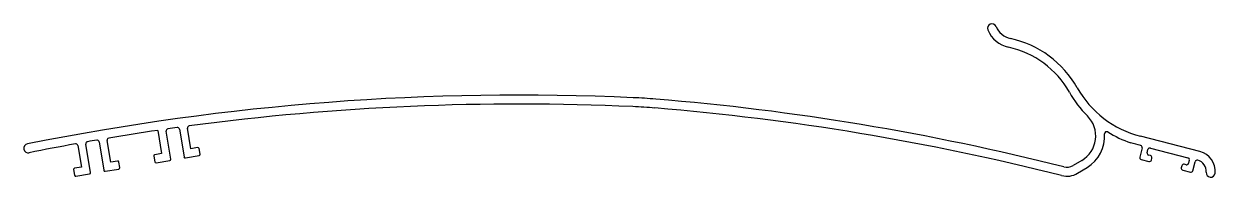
# Model space of a CAD drawing. Extents: x 2003 to 2296, y 1877 to 1915.
import ezdxf

# ---------------------------------------------------------------- set-up
doc = ezdxf.new("R2010")
doc.units = 0
doc.layers.get('0').update_dxf_attribs({"linetype": 'CONTINUOUS'})

msp = doc.modelspace()

# ---------------------------------------------------------------- linework, layer by layer
for p, q in [((2036.12, 1888.96), (2037.09, 1883.23)), ((2039.34, 1881.88), (2038.19, 1888.74)), ((2041.45, 1889.23), (2042.6, 1882.43)), ((2044.29, 1884.44), (2043.44, 1889.47)), ((2016.47, 1885.23), (2017.36, 1879.92)), ((2019.62, 1878.57), (2018.44, 1885.59)), ((2021.69, 1886.15), (2022.87, 1879.12)), ((2024.56, 1881.13), (2023.66, 1886.49)), ((2292.55, 1883.74), (2277.91, 1887.51)), ((2035.17, 1882.6), (2035.4, 1881.22)), ((2037.09, 1883.23), (2035.41, 1882.95)), ((2042.94, 1882.19), (2046.29, 1882.75)), ((2045.96, 1884.72), (2044.29, 1884.44)), ((2046.54, 1883.09), (2046.31, 1884.47)), ((2278.33, 1884.62), (2277.75, 1882.39)), ((2279.58, 1883.46), (2279.78, 1884.24)), ((2280.37, 1882.74), (2279.94, 1882.86)), ((2280.39, 1884.6), (2289.59, 1882.23)), ((2280.61, 1881.65), (2280.73, 1882.13)), ((2015.44, 1879.29), (2015.67, 1877.91)), ((2017.36, 1879.92), (2015.69, 1879.63)), ((2023.22, 1878.87), (2026.57, 1879.43)), ((2026.24, 1881.41), (2024.56, 1881.13)), ((2026.82, 1879.78), (2026.59, 1881.16)), ((2035.74, 1880.98), (2039.1, 1881.54)), ((2263.49, 1881.54), (2261.34, 1880.27)), ((2262.46, 1878.38), (2264.83, 1879.78)), ((2278.11, 1881.78), (2280, 1881.29)), ((2288.09, 1880.24), (2287.97, 1879.76)), ((2288.33, 1879.15), (2290.21, 1878.66)), ((2289.14, 1880.49), (2288.7, 1880.6)), ((2289.94, 1881.62), (2289.75, 1880.85)), ((2290.82, 1879.02), (2291.4, 1881.25)), ((2016.02, 1877.66), (2019.37, 1878.23))]:
    msp.add_line(p, q)
for centre, radius, start, end in [((2241.37, 1914.14), 1.1, 22.7262, 202.7262), ((2247, 1916.5), 5, 202.7262, 257.6237), ((2247, 1916.5), 7.2, 202.7262, 257.6237), ((2240.57, 1887.2), 25, 29.366, 77.6237), ((2240.57, 1887.2), 22.8, 29.366, 77.6237), ((2284.14, 1911.72), 25, 209.366, 255.5631), ((2125.08, 1283.8), 613.86, 87.38011, 101.369), ((2146.18, 1744.98), 152.2, 85.2998, 87.3801), ((2108.33, 1284.54), 614.2, 75.79171, 85.29982), ((2284.14, 1911.72), 27.2, 209.366, 224.9217), ((2125.08, 1283.8), 611.66, 87.38011, 97.62992), ((2146.18, 1744.98), 150, 85.2998, 87.3801), ((2108.33, 1284.54), 612, 75.79219, 85.29982), ((2259.93, 1887.57), 7, 300.5631, 44.9217), ((2125.08, 1283.8), 611.66, 98.3624, 99.50525), ((2038.68, 1888.83), 0.5, 98.127, 189.5372), ((2125.08, 1283.8), 611.66, 97.9113, 98.127), ((2040.96, 1889.15), 0.5, 9.5372, 97.9113), ((2043.93, 1889.55), 0.5, 97.6299, 189.5372), ((2259.93, 1887.57), 9.2, 302.1682, 3.3596), ((2269.61, 1888.14), 0.5, 58.3555, 183.3596), ((2284.14, 1911.72), 27.2, 238.3555, 251.6011), ((2004.29, 1884.54), 1.1, 101.369, 281.369), ((2125.08, 1283.8), 611.66, 100.28339, 101.369), ((2015.98, 1885.15), 0.5, 9.5372, 100.2834), ((2018.93, 1885.68), 0.5, 100.0021, 189.5372), ((2125.08, 1283.8), 611.66, 99.7865, 100.00213), ((2021.2, 1886.07), 0.5, 9.5372, 99.7865), ((2024.15, 1886.57), 0.5, 99.5053, 189.5372), ((2108.33, 1284.54), 624.19, 74.22893, 74.45953), ((2277.84, 1884.75), 0.5, 345.5631, 74.2289), ((2035.46, 1882.65), 0.3, 99.5372, 189.5372), ((2039.05, 1881.83), 0.3, 279.5372, 9.5372), ((2042.89, 1882.48), 0.3, 189.5372, 279.5372), ((2046.01, 1884.42), 0.3, 9.5372, 99.5372), ((2046.25, 1883.04), 0.3, 279.5372, 9.5372), ((2278.23, 1882.26), 0.5, 165.5631, 255.5631), ((2280.06, 1883.34), 0.5, 165.5631, 255.5631), ((2280.26, 1884.11), 0.5, 75.5631, 165.5631), ((2280.25, 1882.26), 0.5, 345.5631, 75.5631), ((2289.46, 1881.75), 0.5, 345.5631, 75.5631), ((2291.31, 1878.9), 5, 354.413, 75.5631), ((2015.74, 1879.34), 0.3, 99.5372, 189.5372), ((2023.17, 1879.17), 0.3, 189.5372, 279.5372), ((2026.29, 1881.11), 0.3, 9.5372, 99.5372), ((2026.52, 1879.73), 0.3, 279.5372, 9.5372), ((2035.69, 1881.27), 0.3, 189.5372, 279.5372), ((2259.82, 1882.86), 3, 255.7917, 300.5631), ((2280.12, 1881.77), 0.5, 255.5631, 345.5631), ((2288.45, 1879.63), 0.5, 165.5631, 255.5631), ((2288.58, 1880.11), 0.5, 75.5631, 165.5631), ((2289.26, 1880.97), 0.5, 255.5631, 345.5631), ((2290.34, 1879.14), 0.5, 255.5631, 345.5631), ((2291.88, 1881.12), 0.5, 75.5631, 165.5631), ((2291.31, 1878.9), 2.8, 354.413, 75.5631), ((2015.97, 1877.96), 0.3, 189.5372, 279.5372), ((2019.32, 1878.52), 0.3, 279.5372, 9.5372), ((2259.81, 1882.86), 5.2, 255.7922, 300.5631), ((2295.19, 1878.52), 1.1, 174.413, 354.413)]:
    msp.add_arc(centre, radius, start, end)

doc.saveas('drawing.dxf')
